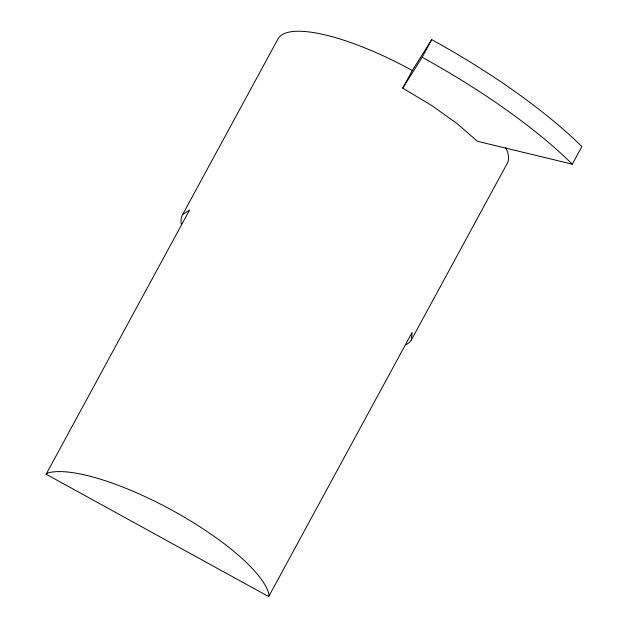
<?xml version="1.0" encoding="UTF-8"?>
<svg xmlns="http://www.w3.org/2000/svg" width="628" height="628" viewBox="0 0 628 628"><rect width="100%" height="100%" fill="white"/><g stroke="black" fill="none" stroke-linecap="round" stroke-linejoin="round"><path stroke-width="0.94" d="M268.682 596.6L268.949 594.3A130.443 36.393 28.5 0 0 173.053 510.784A130.443 36.393 28.5 0 0 48.168 472.892L46.127 474.219L268.682 596.6L412.133 332.393L411.23 340.203A130.443 36.393 28.5 0 1 406.395 344.442M181.492 224.62A130.443 36.393 28.5 0 1 182.662 214.509L278.298 38.371A130.443 36.393 28.5 0 1 412.141 70.438M46.127 474.219L189.585 210.011L182.662 214.509M402.736 88.148L412.306 70.532L431.711 39.65A260.895 72.785 28.5 0 1 581.873 146.559L572.304 164.175L477.398 141.276L457.106 123.598L431.491 105.363L402.736 88.148L422.142 57.266L431.711 39.65M411.23 340.203L506.867 164.065A130.443 36.393 28.5 0 0 505.65 147.502M422.142 57.266A260.895 72.785 28.5 0 1 572.304 164.175"/></g></svg>
